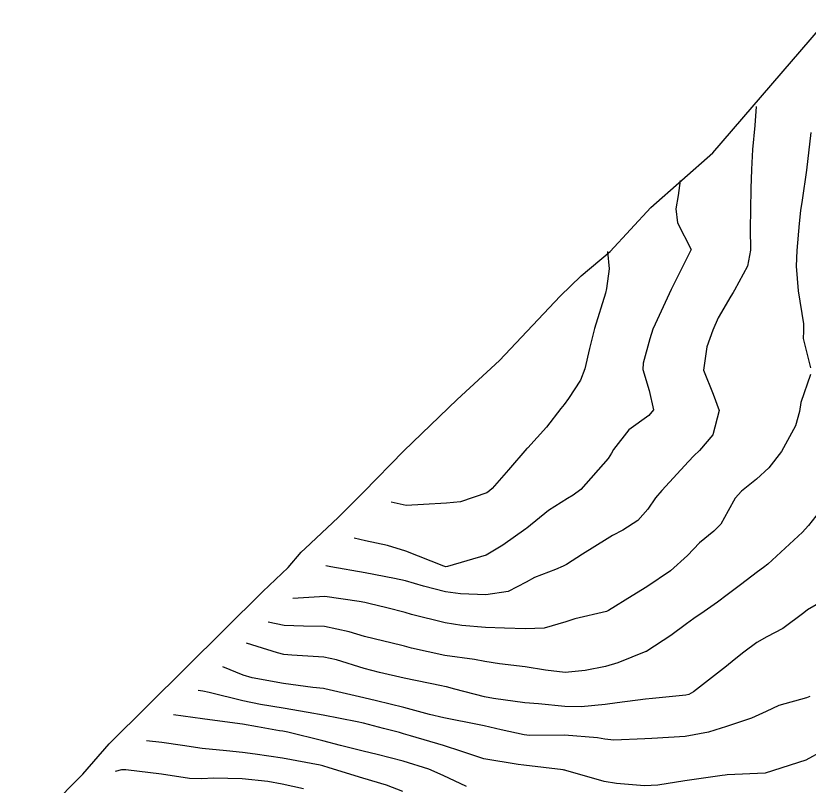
# Model space of a CAD drawing. Header units: metres. Extents: x 298520 to 308411, y 7433745 to 7450750.
# Drawn here: x 300517.87 to 300557.3, y 7446988.2 to 7447026.51 of the extents above; entities that cross this region are included whole.
import ezdxf

# ---------------------------------------------------------------- set-up
doc = ezdxf.new("R2010")
doc.units = ezdxf.units.M
doc.header["$LTSCALE"] = 10
for name, color, linetype in [('Area', 45, 'Continuous'), ('Curvas de Nivel 1m', 11, 'Continuous'), ('Curvas de Nivel 5m', 15, 'Continuous')]:
    doc.layers.add(name, color=color, linetype=linetype)

msp = doc.modelspace()

# ---------------------------------------------------------------- linework, layer by layer
at = {"layer": 'Area'}
msp.add_polyline3d([(300517.874, 7446985.427, 686.227), (300521.199, 7446988.801, 680.247), (300522.505, 7446990.309, 701.277), (300530.151, 7446997.885, 687.408), (300531.4, 7446999.076, 688.288), (300532.057, 7446999.831, 700.897), (300532.254, 7447000.027, 700.939), (300533.887, 7447001.562, 715.079), (300535.158, 7447002.812, 708.387), (300537.156, 7447004.881, 704.168), (300539.808, 7447007.43, 709.299), (300541.904, 7447009.371, 705.168), (300544.925, 7447012.562, 697.388), (300545.966, 7447013.583, 706.79), (300547.412, 7447014.795, 709.399), (300549.44, 7447016.97, 711.188), (300552.523, 7447019.689, 707.338), (300558.381, 7447026.506, 717.487)], dxfattribs=at)
at = {"layer": 'Curvas de Nivel 1m', "flags": 128}
for points, elevation in [([(300557.381, 7447020.701), (300557.164, 7447018.825), (300556.948, 7447017.34), (300556.874, 7447016.829), (300556.805, 7447016.188), (300556.695, 7447014.831), (300556.658, 7447014.064), (300556.751, 7447012.83), (300557.02, 7447011.194), (300557.023, 7447010.825), (300557.011, 7447010.458), (300557.365, 7447009.008)], 689), ([(300550.893, 7447018.32), (300550.8, 7447017.572), (300550.673, 7447016.902), (300550.753, 7447016.207), (300551.433, 7447014.89), (300550.446, 7447012.904), (300549.642, 7447011.171), (300549.535, 7447010.918), (300549.378, 7447010.445), (300549.053, 7447009.236), (300549.044, 7447008.923), (300549.347, 7447007.877), (300549.562, 7447006.917), (300549.33, 7447006.628), (300548.338, 7447005.915), (300547.583, 7447004.937), (300547.486, 7447004.764), (300547.309, 7447004.499), (300545.954, 7447002.96), (300545.58, 7447002.674), (300545.286, 7447002.498), (300544.355, 7447001.901), (300543.263, 7447001.028), (300543.244, 7447001.009), (300543.219, 7447000.99), (300542.079, 7447000.177), (300541.25, 7446999.681), (300539.331, 7446999.126), (300539.244, 7446999.114), (300539.148, 7446999.137), (300537.251, 7446999.893), (300536.343, 7447000.163), (300535.256, 7447000.408), (300534.683, 7447000.53)], 691), ([(300547.273, 7447014.79), (300547.37, 7447013.919), (300547.238, 7447012.943), (300547.174, 7447012.708), (300546.626, 7447010.951), (300546.382, 7447009.964), (300546.161, 7447008.958), (300545.934, 7447008.382), (300545.341, 7447007.481), (300545.123, 7447007.186), (300544.968, 7447006.974), (300544.247, 7447006.057), (300543.313, 7447005.033), (300543.294, 7447005.01), (300543.277, 7447004.99), (300542.364, 7447003.938), (300541.541, 7447003.008), (300541.418, 7447002.881), (300541.29, 7447002.788), (300539.975, 7447002.337), (300539.281, 7447002.274), (300538.13, 7447002.201), (300537.279, 7447002.15), (300536.533, 7447002.33)], 692), ([(300557.361, 7447008.665), (300556.885, 7447007.282), (300556.819, 7447006.828), (300556.622, 7447006.127), (300555.92, 7447004.841), (300555.305, 7447004.036), (300554.692, 7447003.463), (300553.939, 7447002.864), (300553.629, 7447002.526), (300553.278, 7447001.892), (300552.909, 7447001.233), (300552.562, 7447000.877), (300551.847, 7447000.295), (300551.251, 7446999.673), (300550.405, 7446998.903), (300549.235, 7446998.114), (300548.5, 7446997.657), (300547.332, 7446996.939), (300547.262, 7446996.9), (300547.222, 7446996.884), (300545.661, 7446996.518), (300545.214, 7446996.366), (300544.13, 7446996.059), (300543.209, 7446996.032), (300542.155, 7446996.054), (300541.209, 7446996.091), (300540.043, 7446996.195), (300539.212, 7446996.32), (300537.53, 7446996.745), (300537.22, 7446996.834), (300536.307, 7446997.074), (300535.424, 7446997.286), (300535.225, 7446997.327), (300534.931, 7446997.388), (300533.228, 7446997.627), (300531.633, 7446997.54)], 689), ([(300558.002, 7447002.093), (300557.268, 7447001.168), (300557.108, 7447000.98), (300556.965, 7447000.824), (300555.247, 7446999.239), (300555.027, 7446999.07), (300554.737, 7446998.855), (300553.886, 7446998.214), (300553.231, 7446997.711), (300552.755, 7446997.348), (300552.085, 7446996.881), (300551.574, 7446996.53), (300551.214, 7446996.27), (300550.421, 7446995.692), (300549.242, 7446994.92), (300549.211, 7446994.902), (300549.193, 7446994.893), (300547.792, 7446994.329), (300547.185, 7446994.156), (300546.176, 7446993.948), (300545.182, 7446993.854), (300544.196, 7446993.967), (300543.184, 7446994.139), (300541.906, 7446994.282), (300541.187, 7446994.407), (300540.662, 7446994.493), (300539.189, 7446994.691), (300537.537, 7446995.057), (300537.194, 7446995.16), (300537.065, 7446995.192), (300535.201, 7446995.64), (300534.433, 7446995.869), (300533.208, 7446996.146), (300532.174, 7446996.155), (300531.209, 7446996.184), (300530.413, 7446996.35)], 688), ([(300558.393, 7446997.641), (300557.224, 7446996.97), (300557.037, 7446996.823), (300556.002, 7446996.047), (300555.205, 7446995.631), (300554.708, 7446995.347), (300554.053, 7446994.861), (300553.576, 7446994.479), (300553.186, 7446994.166), (300551.551, 7446992.894), (300551.314, 7446992.755), (300551.17, 7446992.718), (300549.524, 7446992.56), (300549.167, 7446992.524), (300547.755, 7446992.343), (300547.163, 7446992.268), (300545.974, 7446992.144), (300545.161, 7446992.165), (300543.857, 7446992.288), (300543.163, 7446992.345), (300541.614, 7446992.558), (300541.168, 7446992.651), (300539.693, 7446993.032), (300539.278, 7446993.142), (300539.174, 7446993.163), (300539.023, 7446993.193), (300537.178, 7446993.567), (300535.952, 7446993.85), (300535.183, 7446994.058), (300533.814, 7446994.477), (300533.188, 7446994.61), (300531.598, 7446994.717), (300531.189, 7446994.755), (300530.88, 7446994.824), (300529.86, 7446995.15), (300529.343, 7446995.31)], 687), ([(300557.331, 7446992.657), (300557.169, 7446992.589), (300555.797, 7446992.206), (300555.159, 7446991.921), (300554.437, 7446991.574), (300553.147, 7446991.153), (300552.934, 7446991.085), (300552.299, 7446990.883), (300551.141, 7446990.665), (300549.483, 7446990.573), (300549.139, 7446990.559), (300547.588, 7446990.486), (300547.139, 7446990.534), (300546.79, 7446990.596), (300545.141, 7446990.736), (300543.407, 7446990.721), (300543.14, 7446990.747), (300541.998, 7446991.001), (300541.146, 7446991.201), (300540.906, 7446991.254), (300539.151, 7446991.606), (300538.431, 7446991.77), (300537.159, 7446992.106), (300535.8, 7446992.444), (300535.165, 7446992.593), (300533.236, 7446993.045), (300533.172, 7446993.053), (300532.637, 7446993.115), (300531.175, 7446993.305), (300529.614, 7446993.59), (300529.179, 7446993.724), (300528.153, 7446994.14)], 686), ([(300540.279, 7446988.187), (300539.12, 7446988.739), (300538.404, 7446989.047), (300537.127, 7446989.447), (300535.824, 7446989.774), (300535.131, 7446989.939), (300534.008, 7446990.228), (300533.136, 7446990.454), (300531.384, 7446990.884), (300531.141, 7446990.928), (300530.969, 7446990.96), (300529.885, 7446991.149), (300529.145, 7446991.283), (300529.005, 7446991.302), (300527.148, 7446991.55), (300525.703, 7446991.75)], 684), ([(300537.112, 7446987.939), (300536.291, 7446988.249), (300535.118, 7446988.597), (300533.451, 7446989.107), (300533.124, 7446989.208), (300532.996, 7446989.24), (300531.128, 7446989.595), (300529.764, 7446989.785), (300529.13, 7446989.872), (300528.336, 7446989.963), (300527.132, 7446990.079), (300526.158, 7446990.22), (300525.135, 7446990.372), (300524.363, 7446990.45)], 683), ([(300532.171, 7446988.061), (300531.115, 7446988.292), (300530.404, 7446988.429), (300529.117, 7446988.57), (300527.701, 7446988.59), (300527.117, 7446988.561), (300526.51, 7446988.582), (300525.119, 7446988.795), (300523.338, 7446989.01), (300523.121, 7446989.007), (300522.813, 7446988.93)], 682)]:
    msp.add_lwpolyline(points, dxfattribs=dict(at, elevation=elevation))
at = {"layer": 'Curvas de Nivel 5m', "flags": 128}
for points, elevation in [([(300554.663, 7447022), (300554.606, 7447021.05), (300554.494, 7447019.861), (300554.436, 7447018.86), (300554.41, 7447017.92), (300554.383, 7447016.861), (300554.378, 7447015.926), (300554.383, 7447014.86), (300554.23, 7447014.057), (300553.599, 7447012.868), (300553.527, 7447012.753), (300553.408, 7447012.565), (300552.781, 7447011.488), (300552.521, 7447010.879), (300552.215, 7447010.041), (300552.052, 7447008.883), (300552.536, 7447007.687), (300552.827, 7447006.875), (300552.522, 7447005.677), (300551.848, 7447004.885), (300551.575, 7447004.622), (300551.307, 7447004.344), (300549.981, 7447002.91), (300549.668, 7447002.534), (300549.279, 7447001.974), (300548.784, 7447001.411), (300548.046, 7447000.932), (300547.534, 7447000.663), (300547.259, 7447000.501), (300546.031, 7446999.739), (300545.246, 7446999.229), (300545.078, 7446999.138), (300544.698, 7446998.975), (300543.65, 7446998.575), (300543.236, 7446998.341), (300542.35, 7446997.88), (300541.23, 7446997.718), (300539.971, 7446997.77), (300539.231, 7446997.862), (300538.141, 7446998.143), (300537.236, 7446998.408), (300536.697, 7446998.528), (300535.24, 7446998.805), (300533.523, 7446999.107), (300533.283, 7446999.15)], 690), ([(300557.987, 7446989.959), (300557.13, 7446989.499), (300555.123, 7446988.85), (300553.23, 7446988.761), (300553.122, 7446988.753), (300552.983, 7446988.734), (300551.119, 7446988.46), (300549.782, 7446988.248), (300549.116, 7446988.222), (300547.721, 7446988.33), (300547.118, 7446988.435), (300546.715, 7446988.542), (300545.253, 7446988.968), (300545.155, 7446989.001), (300545.123, 7446989.003), (300545.084, 7446989.009), (300543.125, 7446989.245), (300542.843, 7446989.276), (300541.128, 7446989.555), (300540.033, 7446989.927), (300539.135, 7446990.225), (300537.489, 7446990.707), (300537.14, 7446990.811), (300536.944, 7446990.866), (300536.144, 7446991.075), (300535.146, 7446991.328), (300534.842, 7446991.398), (300533.152, 7446991.731), (300532.41, 7446991.861), (300531.157, 7446992.084), (300530.04, 7446992.267), (300529.162, 7446992.441), (300527.488, 7446992.857), (300527.169, 7446992.918), (300526.933, 7446992.95)], 685)]:
    msp.add_lwpolyline(points, dxfattribs=dict(at, elevation=elevation))

doc.saveas('drawing.dxf')
